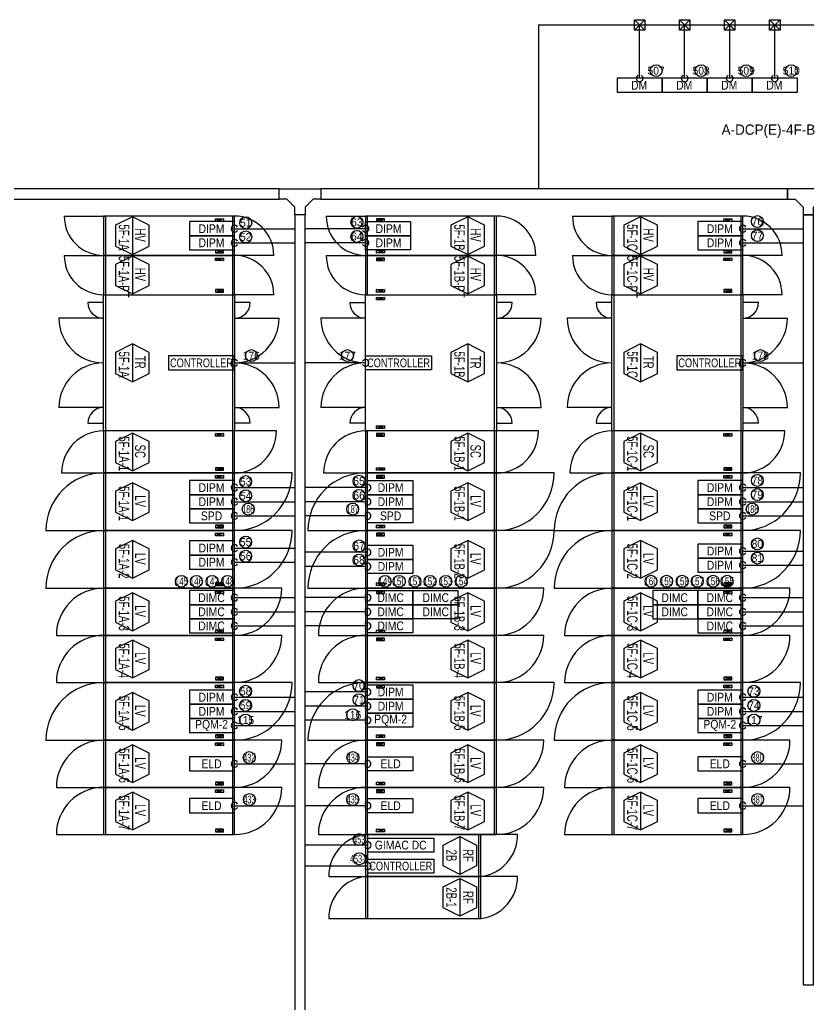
# Model space of a CAD drawing. Header units: millimetres. Extents: x 89450 to 753248, y -530175 to 1209785.
# Drawn here: x 309450 to 324500, y 401511 to 420298 of the extents above; entities that cross this region are included whole.
import ezdxf
from ezdxf.enums import TextEntityAlignment as Align

# ---------------------------------------------------------------- set-up
doc = ezdxf.new("R2010")
doc.units = ezdxf.units.MM
doc.header["$LTSCALE"] = 150
for name, color, linetype in [('------00 Switch Gear', 3, 'Continuous'), ('------00 Switch Gear_Number', 1, 'Continuous'), ('-----29 Indicator', 1, 'Continuous'), ('-----99 EPMS CABLE DUCT', 4, 'Continuous'), ('-----99 EPMS CONDUIT', 4, 'Continuous'), ('-----99 EPMS DEVICE', 3, 'Continuous'), ('-----99 EPMS PNL', 6, 'Continuous')]:
    doc.layers.add(name, color=color, linetype=linetype)
doc.styles.add('ELEC', font='')
doc.styles.get('ELEC').set_extended_font_data('Dotum')

# ---------------------------------------------------------------- blocks, each defined once
blk = doc.blocks.new('zw$32E')
for p, q in [((100, 0), (0, 0)), ((0, 0), (0, -400)), ((100, -75), (100, 0)), ((175, -150), (100, -75)), ((250, -150), (175, -150)), ((250, -250), (250, -150)), ((100, -325), (175, -250)), ((175, -250), (250, -250)), ((100, -400), (100, -325)), ((0, -400), (100, -400))]:
    blk.add_line(p, q)
blk = doc.blocks.new('750X2500')
at = {"layer": '------00 Switch Gear', "color": 161}
for p, q in [((-3250, 750), (-2458, 750)), ((-2460, 750), (-2460, 0)), ((-210, 700), (-360, 650)), ((-360, 700), (-210, 650)), ((-40, 750), (-40, 0)), ((-210, 50), (-360, 100)), ((-360, 50), (-210, 100)), ((750, 0), (-42, 0))]:
    blk.add_line(p, q, dxfattribs=at)
for points in [[(-2500, 750), (-2500, 0), (0, 0), (0, 750)], [(-360, 700), (-210, 700), (-210, 650), (-360, 650)], [(-360, 50), (-210, 50), (-210, 100), (-360, 100)]]:
    blk.add_lwpolyline(points, close=True, dxfattribs=at)
for centre, start, end in [((-2500, 750), 180, 270), ((0, 0), 0, 90)]:
    blk.add_arc(centre, 750, start, end, dxfattribs=at)
blk = doc.blocks.new('800X2500')
at = {"layer": '------00 Switch Gear', "color": 161}
for p, q in [((-2460, 800), (-2460, 0)), ((800, 800), (-42, 800)), ((-40, 800), (-40, 0)), ((-210, 750), (-360, 700)), ((-360, 750), (-210, 700)), ((-3300, 0), (-2458, 0)), ((-210, 50), (-360, 100)), ((-360, 50), (-210, 100))]:
    blk.add_line(p, q, dxfattribs=at)
for points in [[(-2500, 800), (-2500, 0), (0, 0), (0, 800)], [(-360, 750), (-210, 750), (-210, 700), (-360, 700)], [(-360, 50), (-210, 50), (-210, 100), (-360, 100)]]:
    blk.add_lwpolyline(points, close=True, dxfattribs=at)
for centre, start, end in [((-2500, 0), 90, 180), ((0, 800), 270, 0)]:
    blk.add_arc(centre, 800, start, end, dxfattribs=at)
blk = doc.blocks.new('1100X2500')
at = {"layer": '------00 Switch Gear', "color": 161}
for p, q in [((-2460, 1100), (-2460, 0)), ((-210, 1050), (-360, 1000)), ((-360, 1050), (-210, 1000)), ((1100, 1100), (-42, 1100)), ((-40, 1100), (-40, 0)), ((-3600, 0), (-2458, 0)), ((-210, 50), (-360, 100)), ((-360, 50), (-210, 100))]:
    blk.add_line(p, q, dxfattribs=at)
at = {"layer": '------00 Switch Gear', "color": 161, "elevation": 0}
for points in [[(-2500, 1100), (-2500, 0), (0, 0), (0, 1100)], [(-360, 1050), (-210, 1050), (-210, 1000), (-360, 1000)], [(-360, 50), (-210, 50), (-210, 100), (-360, 100)]]:
    blk.add_lwpolyline(points, close=True, dxfattribs=at)
at = {"layer": '------00 Switch Gear', "color": 161}
for centre, start, end in [((-2500, 0), 90, 180), ((0, 1100), 270, 0)]:
    blk.add_arc(centre, 1100, start, end, dxfattribs=at)
blk = doc.blocks.new('900X2500')
at = {"layer": '------00 Switch Gear', "color": 161}
for p, q in [((-2460, 900), (-2460, 0)), ((-210, 850), (-360, 800)), ((-360, 850), (-210, 800)), ((900, 900), (-42, 900)), ((-40, 900), (-40, 0)), ((-3400, 0), (-2458, 0)), ((-210, 50), (-360, 100)), ((-360, 50), (-210, 100))]:
    blk.add_line(p, q, dxfattribs=at)
at = {"layer": '------00 Switch Gear', "color": 161, "elevation": 0}
for points in [[(-2500, 900), (-2500, 0), (0, 0), (0, 900)], [(-360, 850), (-210, 850), (-210, 800), (-360, 800)], [(-360, 50), (-210, 50), (-210, 100), (-360, 100)]]:
    blk.add_lwpolyline(points, close=True, dxfattribs=at)
at = {"layer": '------00 Switch Gear', "color": 161}
for centre, start, end in [((-2500, 0), 90, 180), ((0, 900), 270, 0)]:
    blk.add_arc(centre, 900, start, end, dxfattribs=at)

msp = doc.modelspace()

# ---------------------------------------------------------------- linework, layer by layer
at = {"layer": '------00 Switch Gear', "color": 161}
for p, q in [((311090, 415050), (311090, 412450)), ((313510, 415050), (313510, 412450)), ((318510, 412450), (318510, 415050)), ((320790, 415050), (320790, 412450)), ((323210, 415050), (323210, 412450)), ((311050, 414900), (310750, 414900)), ((313850, 414900), (313550, 414900)), ((315750, 414900), (316050, 414900)), ((316410, 414950), (316260, 415000)), ((316410, 415000), (316260, 414950)), ((318850, 414900), (318550, 414900)), ((320750, 414900), (320450, 414900)), ((323550, 414900), (323250, 414900)), ((311050, 414600), (310200, 414600)), ((313550, 414600), (314400, 414600)), ((316050, 414600), (315200, 414600)), ((318550, 414600), (319400, 414600)), ((320750, 414600), (319900, 414600)), ((323250, 414600), (324100, 414600)), ((311050, 412900), (310200, 412900)), ((313550, 412900), (314400, 412900)), ((316050, 412900), (315200, 412900)), ((318550, 412900), (319400, 412900)), ((320750, 412900), (319900, 412900)), ((323250, 412900), (324100, 412900)), ((310750, 412600), (311050, 412600)), ((313850, 412600), (313550, 412600)), ((316050, 412600), (315750, 412600)), ((318550, 412600), (318850, 412600)), ((320450, 412600), (320750, 412600)), ((323550, 412600), (323250, 412600)), ((316410, 412500), (316260, 412550)), ((316410, 412550), (316260, 412500)), ((316092, 403950), (316092, 404750)), ((318210, 403950), (318210, 404750)), ((316090, 403950), (316090, 403150)), ((318208, 403950), (318208, 403150))]:
    msp.add_line(p, q, dxfattribs=at)
at = {"layer": '------00 Switch Gear', "color": 161, "elevation": 0}
for points in [[(313550, 415050), (313550, 412450), (311050, 412450), (311050, 415050)], [(316050, 412450), (316050, 415050), (318550, 415050), (318550, 412450)], [(323250, 415050), (323250, 412450), (320750, 412450), (320750, 415050)], [(316260, 414950), (316260, 415000), (316410, 415000), (316410, 414950)], [(316260, 412500), (316260, 412550), (316410, 412550), (316410, 412500)], [(318250, 403950), (318250, 404750), (316050, 404750), (316050, 403950)], [(316050, 403950), (316050, 403150), (318250, 403150), (318250, 403950)]]:
    msp.add_lwpolyline(points, close=True, dxfattribs=at)
for points in [[(316050, 404750, 0.385743), (315350, 403950), (316050, 403950)], [(318250, 403950, 0.385743), (318950, 404750), (318250, 404750)], [(316050, 403950, 0.385743), (315350, 403150), (316050, 403150)], [(318250, 403150, 0.385743), (318950, 403950), (318250, 403950)]]:
    msp.add_lwpolyline(points, format="xyb", dxfattribs=at)
at = {"layer": '------00 Switch Gear', "color": 161}
for centre, radius, start, end in [((311050, 414900), 300, 180, 270), ((313550, 414900), 300, 270, 0), ((316050, 414900), 300, 180, 270), ((318550, 414900), 300, 270, 0), ((320750, 414900), 300, 180, 270), ((323250, 414900), 300, 270, 0), ((311050, 414600), 850, 180, 270), ((313550, 414600), 850, 270, 0), ((316050, 414600), 850, 180, 270), ((318550, 414600), 850, 270, 0), ((320750, 414600), 850, 180, 270), ((323250, 414600), 850, 270, 0), ((311050, 412900), 850, 90, 180), ((313550, 412900), 850, 0, 90), ((316050, 412900), 850, 90, 180), ((318550, 412900), 850, 0, 90), ((320750, 412900), 850, 90, 180), ((323250, 412900), 850, 0, 90), ((311050, 412600), 300, 90, 180), ((313550, 412600), 300, 0, 90), ((316050, 412600), 300, 90, 180), ((318550, 412600), 300, 0, 90), ((320750, 412600), 300, 90, 180), ((323250, 412600), 300, 0, 90)]:
    msp.add_arc(centre, radius, start, end, dxfattribs=at)
at = {"layer": '------00 Switch Gear_Number', "color": 1, "elevation": 0}
for points in [[(311600, 416535), (311600, 415815), (311920, 415975), (311920, 416375), (311600, 416535), (311280, 416375), (311280, 415975), (311600, 415815)], [(318000, 416535), (318000, 415815), (318320, 415975), (318320, 416375), (318000, 416535), (317680, 416375), (317680, 415975), (318000, 415815)], [(321300, 416535), (321300, 415815), (321620, 415975), (321620, 416375), (321300, 416535), (320980, 416375), (320980, 415975), (321300, 415815)], [(311600, 415785), (311600, 415065), (311920, 415225), (311920, 415625), (311600, 415785), (311280, 415625), (311280, 415225), (311600, 415065)], [(318000, 415785), (318000, 415065), (318320, 415225), (318320, 415625), (318000, 415785), (317680, 415625), (317680, 415225), (318000, 415065)], [(321300, 415785), (321300, 415065), (321620, 415225), (321620, 415625), (321300, 415785), (320980, 415625), (320980, 415225), (321300, 415065)], [(311600, 414110), (311600, 413390), (311920, 413550), (311920, 413950), (311600, 414110), (311280, 413950), (311280, 413550), (311600, 413390)], [(318000, 414110), (318000, 413390), (318320, 413550), (318320, 413950), (318000, 414110), (317680, 413950), (317680, 413550), (318000, 413390)], [(321300, 414110), (321300, 413390), (321620, 413550), (321620, 413950), (321300, 414110), (320980, 413950), (320980, 413550), (321300, 413390)], [(311600, 412410), (311600, 411690), (311920, 411850), (311920, 412250), (311600, 412410), (311280, 412250), (311280, 411850), (311600, 411690)], [(318000, 412410), (318000, 411690), (318320, 411850), (318320, 412250), (318000, 412410), (317680, 412250), (317680, 411850), (318000, 411690)], [(321300, 412410), (321300, 411690), (321620, 411850), (321620, 412250), (321300, 412410), (320980, 412250), (320980, 411850), (321300, 411690)], [(311600, 411460), (311600, 410740), (311920, 410900), (311920, 411300), (311600, 411460), (311280, 411300), (311280, 410900), (311600, 410740)], [(318000, 411460), (318000, 410740), (318320, 410900), (318320, 411300), (318000, 411460), (317680, 411300), (317680, 410900), (318000, 410740)], [(321300, 411460), (321300, 410740), (321620, 410900), (321620, 411300), (321300, 411460), (320980, 411300), (320980, 410900), (321300, 410740)], [(311600, 410360), (311600, 409640), (311920, 409800), (311920, 410200), (311600, 410360), (311280, 410200), (311280, 409800), (311600, 409640)], [(318000, 410360), (318000, 409640), (318320, 409800), (318320, 410200), (318000, 410360), (317680, 410200), (317680, 409800), (318000, 409640)], [(321300, 410360), (321300, 409640), (321620, 409800), (321620, 410200), (321300, 410360), (320980, 410200), (320980, 409800), (321300, 409640)], [(311600, 409360), (311600, 408640), (311920, 408800), (311920, 409200), (311600, 409360), (311280, 409200), (311280, 408800), (311600, 408640)], [(318000, 409360), (318000, 408640), (318320, 408800), (318320, 409200), (318000, 409360), (317680, 409200), (317680, 408800), (318000, 408640)], [(321300, 409360), (321300, 408640), (321620, 408800), (321620, 409200), (321300, 409360), (320980, 409200), (320980, 408800), (321300, 408640)], [(311600, 408460), (311600, 407740), (311920, 407900), (311920, 408300), (311600, 408460), (311280, 408300), (311280, 407900), (311600, 407740)], [(318000, 408460), (318000, 407740), (318320, 407900), (318320, 408300), (318000, 408460), (317680, 408300), (317680, 407900), (318000, 407740)], [(321300, 408460), (321300, 407740), (321620, 407900), (321620, 408300), (321300, 408460), (320980, 408300), (320980, 407900), (321300, 407740)], [(311600, 407460), (311600, 406740), (311920, 406900), (311920, 407300), (311600, 407460), (311280, 407300), (311280, 406900), (311600, 406740)], [(318000, 407460), (318000, 406740), (318320, 406900), (318320, 407300), (318000, 407460), (317680, 407300), (317680, 406900), (318000, 406740)], [(321300, 407460), (321300, 406740), (321620, 406900), (321620, 407300), (321300, 407460), (320980, 407300), (320980, 406900), (321300, 406740)], [(311600, 406460), (311600, 405740), (311920, 405900), (311920, 406300), (311600, 406460), (311280, 406300), (311280, 405900), (311600, 405740)], [(318000, 406460), (318000, 405740), (318320, 405900), (318320, 406300), (318000, 406460), (317680, 406300), (317680, 405900), (318000, 405740)], [(321300, 406460), (321300, 405740), (321620, 405900), (321620, 406300), (321300, 406460), (320980, 406300), (320980, 405900), (321300, 405740)], [(311600, 405560), (311600, 404840), (311920, 405000), (311920, 405400), (311600, 405560), (311280, 405400), (311280, 405000), (311600, 404840)], [(318000, 405560), (318000, 404840), (318320, 405000), (318320, 405400), (318000, 405560), (317680, 405400), (317680, 405000), (318000, 404840)], [(321300, 405560), (321300, 404840), (321620, 405000), (321620, 405400), (321300, 405560), (320980, 405400), (320980, 405000), (321300, 404840)], [(317850, 404710), (317850, 403990), (317530, 404150), (317530, 404550), (317850, 404710), (318170, 404550), (318170, 404150), (317850, 403990)], [(317850, 403910), (317850, 403190), (317530, 403350), (317530, 403750), (317850, 403910), (318170, 403750), (318170, 403350), (317850, 403190)]]:
    msp.add_lwpolyline(points, dxfattribs=at)
at = {"layer": '-----29 Indicator'}
for centre in [(321595, 419325), (322455, 419325), (323315, 419325), (324175, 419325), (313764, 416424, 0), (315885, 416432, 0), (323528, 416446, 0), (313764, 416154, 0), (315885, 416163, 0), (323528, 416177, 0), (313871, 413888, 0), (315704, 413888, 0), (323585, 413889, 0), (313763, 411484, 0), (315926, 411492, 0), (323527, 411506, 0), (313763, 411214, 0), (315926, 411222, 0), (323527, 411236, 0), (313811, 410959, 0), (315805, 410959, 0), (323430, 410961, 0), (313763, 410331, 0), (315926, 410257, 0), (323527, 410295, 0), (313763, 410061, 0), (323527, 410025, 0), (315926, 409988, 0), (312536, 409581, 0), (312822, 409581, 0), (313121, 409581, 0), (313418, 409581, 0), (316423, 409581, 0), (316692, 409581, 0), (316994, 409581, 0), (317281, 409581, 0), (317580, 409581, 0), (317876, 409581, 0), (321498, 409582, 0), (321794, 409582, 0), (322093, 409582, 0), (322380, 409582, 0), (322682, 409582, 0), (322951, 409582, 0), (315925, 407592, 0), (313762, 407484, 0), (323462, 407484, 0), (313762, 407214, 0), (315925, 407322, 0), (323462, 407214, 0), (315806, 407035, 0), (313762, 406935, 0), (323462, 406935, 0), (313832, 406218, 0), (315808, 406218, 0), (323532, 406218, 0), (313834, 405418, 0), (315806, 405418, 0), (323534, 405418, 0), (315930, 404655, 0), (315930, 404287, 0)]:
    msp.add_circle(centre, 114, dxfattribs=at)
at = {"layer": '-----99 EPMS CABLE DUCT'}
for q in [(344045, 420198), (319349, 417072)]:
    msp.add_line((319349, 420198), q, dxfattribs=at)
at = {"layer": '-----99 EPMS CABLE DUCT', "elevation": 0}
for points in [[(314400, 417072), (304500, 417072), (304500, 416872), (314400, 416872)], [(324100, 417072), (315200, 417072), (315200, 416872), (324100, 416872)], [(314900, 416572), (314700, 416572), (314700, 400152), (314900, 400152)], [(324600, 416572), (324400, 416572), (324400, 401882), (324600, 401882)]]:
    msp.add_lwpolyline(points, close=True, dxfattribs=at)
at = {"layer": '-----99 EPMS CONDUIT'}
for p, q in [((321380, 420298), (321180, 420098)), ((321180, 420298), (321380, 420098)), ((322240, 420298), (322040, 420098)), ((322040, 420298), (322240, 420098)), ((323100, 420298), (322900, 420098)), ((322900, 420298), (323100, 420098)), ((323961, 420298), (323761, 420098)), ((323761, 420298), (323961, 420098)), ((321280, 419181), (321280, 420198)), ((322140, 419181), (322140, 420198)), ((323000, 419181), (323000, 420198)), ((323861, 419181), (323861, 420198)), ((313550, 416310), (314700, 416310)), ((316050, 416310), (314900, 416310)), ((323250, 416310), (324400, 416310)), ((313550, 416040), (314700, 416040)), ((316050, 416040), (314900, 416040)), ((323250, 416040), (324400, 416040)), ((313550, 413750), (314700, 413750, 0)), ((316050, 413750), (314900, 413750, 0)), ((323250, 413750), (324400, 413750, 0)), ((313550, 411370), (314700, 411370)), ((316090, 411370), (314900, 411370)), ((323250, 411370), (324399, 411370)), ((313550, 411100), (314700, 411100)), ((316090, 411100), (314900, 411100)), ((323250, 411100), (324399, 411100)), ((313550, 410830), (314700, 410830)), ((316090, 410830), (314900, 410830)), ((323250, 410830), (324399, 410830)), ((313550, 410217), (314700, 410217)), ((316090, 410135), (314900, 410135)), ((323250, 410158), (324399, 410158)), ((313550, 409947), (314700, 409947)), ((316090, 409865), (314900, 409865)), ((323250, 409889), (324399, 409889)), ((313550, 409270), (314700, 409270)), ((316090, 409270), (314900, 409270)), ((323250, 409270), (324399, 409270)), ((313550, 409000), (314700, 409000)), ((316090, 409000), (314900, 409000)), ((323250, 409000), (324399, 409000)), ((313550, 408730), (314700, 408730)), ((316090, 408730), (314900, 408730)), ((323250, 408730), (324399, 408730)), ((313550, 407370), (314700, 407370)), ((316090, 407470), (314900, 407470)), ((323250, 407370), (324400, 407370)), ((316090, 407200), (314900, 407200)), ((313550, 407100), (314700, 407100)), ((316090, 406930), (314900, 406930)), ((323250, 407100), (324400, 407100)), ((313550, 406830), (314700, 406830)), ((323250, 406830), (324400, 406830)), ((313550, 406100), (314700, 406100)), ((316090, 406100), (314901, 406100)), ((323250, 406100), (324400, 406100)), ((313550, 405300), (314700, 405300)), ((316090, 405300), (314901, 405300)), ((323250, 405300), (324400, 405300)), ((316092, 404548), (314900, 404548, 0)), ((316092, 404149), (314900, 404149, 0))]:
    msp.add_line(p, q, dxfattribs=at)
at = {"layer": '-----99 EPMS CONDUIT', "elevation": 0}
for points in [[(321180, 420298), (321380, 420298), (321380, 420098), (321180, 420098)], [(322040, 420298), (322240, 420298), (322240, 420098), (322040, 420098)], [(322900, 420298), (323100, 420298), (323100, 420098), (322900, 420098)], [(323761, 420298), (323961, 420298), (323961, 420098), (323761, 420098)]]:
    msp.add_lwpolyline(points, close=True, dxfattribs=at)
at = {"layer": '-----99 EPMS CONDUIT'}
for centre, start, end in [((321280, 419181), 120, 60), ((322140, 419181), 120, 60), ((323000, 419181), 120, 60), ((323861, 419181), 120, 60), ((313550, 416310), 30, 330), ((316050, 416310), 210, 150), ((323250, 416310), 30, 330), ((313550, 416040), 30, 330), ((316050, 416040), 210, 150), ((323250, 416040), 30, 330), ((313550, 413750), 30, 330), ((316050, 413750), 210, 150), ((323250, 413750), 30, 330), ((313550, 411370), 30, 330), ((316090, 411370), 210, 150), ((323250, 411370), 30, 330), ((313550, 411100), 30, 330), ((316090, 411100), 210, 150), ((323250, 411100), 30, 330), ((313550, 410830), 30, 330), ((316090, 410830), 210, 150), ((323250, 410830), 30, 330), ((313550, 410217), 30, 330), ((316090, 410135), 210, 150), ((323250, 410158), 30, 330), ((313550, 409947), 30, 330), ((323250, 409889), 30, 330), ((316090, 409865), 210, 150), ((313550, 409270), 30, 330), ((316090, 409270), 210, 150), ((323250, 409270), 30, 330), ((313550, 409000), 30, 330), ((316090, 409000), 210, 150), ((323250, 409000), 30, 330), ((313550, 408730), 30, 330), ((316090, 408730), 210, 150), ((323250, 408730), 30, 330), ((316090, 407470), 210, 150), ((313550, 407370), 30, 330), ((323250, 407370), 30, 330), ((313550, 407100), 30, 330), ((316090, 407200), 210, 150), ((323250, 407100), 30, 330), ((316090, 406930), 210, 150), ((313550, 406830), 30, 330), ((323250, 406830), 30, 330), ((313550, 406100), 30, 330), ((316090, 406100), 210, 150), ((323250, 406100), 30, 330), ((313550, 405300), 30, 330), ((316090, 405300), 210, 150), ((323250, 405300), 30, 330), ((316092, 404548), 210, 150), ((316092, 404149), 210, 150)]:
    msp.add_arc(centre, 63.8, start, end, dxfattribs=at)
at = {"layer": '-----99 EPMS DEVICE', "color": 2, "elevation": 0}
for points in [[(321710, 419181), (320850, 419181), (320850, 418912), (321710, 418912)], [(322570, 419181), (321710, 419181), (321710, 418912), (322570, 418912)], [(323430, 419181), (322570, 419181), (322570, 418912), (323430, 418912)], [(324291, 419181), (323430, 419181), (323430, 418912), (324291, 418912)], [(313550, 406235), (312690, 406235), (312690, 405965), (313550, 405965)], [(316090, 406235), (316950, 406235), (316950, 405965), (316090, 405965)], [(323250, 406235), (322390, 406235), (322390, 405965), (323250, 405965)], [(313550, 405435), (312690, 405435), (312690, 405165), (313550, 405165)], [(316090, 405435), (316950, 405435), (316950, 405165), (316090, 405165)], [(323250, 405435), (322390, 405435), (322390, 405165), (323250, 405165)], [(316092, 404683), (317352, 404683), (317352, 404414), (316092, 404414)]]:
    msp.add_lwpolyline(points, close=True, dxfattribs=at)
at = {"layer": '-----99 EPMS DEVICE', "elevation": 0}
for points in [[(313550, 416445), (312690, 416445), (312690, 416175), (313550, 416175)], [(316050, 416445), (316910, 416445), (316910, 416175), (316050, 416175)], [(323250, 416445), (322390, 416445), (322390, 416175), (323250, 416175)], [(313550, 416175), (312690, 416175), (312690, 415905), (313550, 415905)], [(316050, 416175), (316910, 416175), (316910, 415905), (316050, 415905)], [(323250, 416175), (322390, 416175), (322390, 415905), (323250, 415905)], [(313550, 413885), (312290, 413885), (312290, 413615), (313550, 413615)], [(316050, 413885), (317310, 413885), (317310, 413615), (316050, 413615)], [(323250, 413885), (321990, 413885), (321990, 413615), (323250, 413615)], [(313550, 411504), (312690, 411504), (312690, 411235), (313550, 411235)], [(323250, 411504), (322390, 411504), (322390, 411235), (323250, 411235)], [(313550, 411235), (312690, 411235), (312690, 410965), (313550, 410965)], [(323250, 411235), (322390, 411235), (322390, 410965), (323250, 410965)], [(313550, 410965), (312690, 410965), (312690, 410696), (313550, 410696)], [(323250, 410965), (322390, 410965), (322390, 410696), (323250, 410696)], [(313550, 410352), (312690, 410352), (312690, 410082), (313550, 410082)], [(323250, 410293), (322390, 410293), (322390, 410023), (323250, 410023)], [(313550, 410082), (312690, 410082), (312690, 409812), (313550, 409812)], [(323250, 410023), (322390, 410023), (322390, 409754), (323250, 409754)], [(313550, 409404), (312690, 409404), (312690, 409135), (313550, 409135)], [(316090, 409404), (316950, 409404), (316950, 409135), (316090, 409135)], [(316950, 409404), (317810, 409404), (317810, 409135), (316950, 409135)], [(322390, 409404), (321530, 409404), (321530, 409135), (322390, 409135)], [(323250, 409404), (322390, 409404), (322390, 409135), (323250, 409135)], [(313550, 409135), (312690, 409135), (312690, 408865), (313550, 408865)], [(316090, 409135), (316950, 409135), (316950, 408865), (316090, 408865)], [(316950, 409135), (317810, 409135), (317810, 408865), (316950, 408865)], [(322390, 409135), (321530, 409135), (321530, 408865), (322390, 408865)], [(323250, 409135), (322390, 409135), (322390, 408865), (323250, 408865)], [(313550, 408865), (312690, 408865), (312690, 408596), (313550, 408596)], [(316090, 408865), (316950, 408865), (316950, 408596), (316090, 408596)], [(323250, 408865), (322390, 408865), (322390, 408596), (323250, 408596)], [(313550, 407504), (312690, 407504), (312690, 407235), (313550, 407235)], [(316090, 407604), (316950, 407604), (316950, 407335), (316090, 407335)], [(323250, 407504), (322390, 407504), (322390, 407235), (323250, 407235)], [(316090, 407335), (316950, 407335), (316950, 407065), (316090, 407065)], [(313550, 407235), (312690, 407235), (312690, 406965), (313550, 406965)], [(323250, 407235), (322390, 407235), (322390, 406965), (323250, 406965)], [(313550, 406965), (312690, 406965), (312690, 406696), (313550, 406696)], [(316090, 407065), (316950, 407065), (316950, 406796), (316090, 406796)], [(323250, 406965), (322390, 406965), (322390, 406696), (323250, 406696)], [(316092, 404283), (317352, 404283), (317352, 404014), (316092, 404014)]]:
    msp.add_lwpolyline(points, close=True, dxfattribs=at)
at = {"layer": '-----99 EPMS DEVICE'}
for points in [[(316090, 411504), (316950, 411504), (316950, 411235), (316090, 411235)], [(316090, 411235), (316950, 411235), (316950, 410965), (316090, 410965)], [(316090, 410965), (316950, 410965), (316950, 410696), (316090, 410696)], [(316090, 410270), (316950, 410270), (316950, 410000), (316090, 410000)], [(316090, 410000), (316950, 410000), (316950, 409730), (316090, 409730)]]:
    msp.add_lwpolyline(points, close=True, dxfattribs=at)
at = {"layer": '-----99 EPMS PNL', "const_width": 1, "elevation": 0}
msp.add_lwpolyline([(322653, 418019), (322653, 418380), (324824, 418380), (324824, 418019)], close=True, dxfattribs=at)

# ---------------------------------------------------------------- block references
at = {"layer": '------00 Switch Gear'}
for name, p in [('750X2500', (313550, 415800)), ('750X2500', (323250, 415800)), ('750X2500', (313550, 415050)), ('750X2500', (323250, 415050)), ('800X2500', (313550, 411650)), ('800X2500', (323250, 411650)), ('1100X2500', (313550, 410550)), ('1100X2500', (323250, 410550)), ('1100X2500', (313550, 409450)), ('1100X2500', (323250, 409450)), ('900X2500', (313550, 408550)), ('900X2500', (323250, 408550)), ('900X2500', (313550, 407650)), ('900X2500', (323250, 407650)), ('1100X2500', (313550, 406550)), ('1100X2500', (323250, 406550)), ('900X2500', (313550, 405650)), ('900X2500', (323250, 405650)), ('900X2500', (313550, 404750)), ('900X2500', (323250, 404750))]:
    msp.add_blockref(name, p, dxfattribs=at)
at = {"layer": '------00 Switch Gear', "rotation": 180}
for name, p in [('750X2500', (316050, 416550)), ('750X2500', (316050, 415800)), ('800X2500', (316050, 412450)), ('1100X2500', (316050, 411650)), ('1100X2500', (316050, 410550)), ('900X2500', (316050, 409450)), ('900X2500', (316050, 408550)), ('1100X2500', (316050, 407650)), ('900X2500', (316050, 406550)), ('900X2500', (316050, 405650))]:
    msp.add_blockref(name, p, dxfattribs=at)
at = {"layer": '-----99 EPMS CABLE DUCT', "yscale": 2, "zscale": 2}
for p, xscale, rotation in [((314400, 417072), -2, 89.99999999999977), ((324900, 417072), 2, 269.9999999999999)]:
    msp.add_blockref('zw$32E', p, dxfattribs=dict(at, xscale=xscale, rotation=rotation))

# ---------------------------------------------------------------- texts
at = {"layer": '------00 Switch Gear_Number', "color": 0, "style": 'ELEC', "width": 0.7}
for s, p in [('5F-1A', (311442, 416142)), ('5F-1B', (317842, 416142)), ('5F-1C', (321142, 416142)), ('HV', (311751, 416187)), ('HV', (318151, 416187)), ('HV', (321451, 416187)), ('5F-1A-PT', (311442, 415392)), ('5F-1B-PT', (317842, 415392)), ('5F-1C-PT', (321142, 415392)), ('HV', (311751, 415437)), ('HV', (318151, 415437)), ('HV', (321451, 415437)), ('5F-1A', (311442, 413717)), ('TR', (311751, 413762)), ('5F-1B', (317842, 413717)), ('TR', (318151, 413762)), ('5F-1C', (321142, 413717)), ('TR', (321451, 413762)), ('5F-1A-1', (311442, 412017)), ('5F-1B-1', (317842, 412017)), ('5F-1C-1', (321142, 412017)), ('SC', (311751, 412062)), ('SC', (318151, 412062)), ('SC', (321451, 412062)), ('5F-1A-1', (311442, 411067)), ('5F-1B-1', (317842, 411067)), ('5F-1C-1', (321142, 411067)), ('LV', (311751, 411112)), ('LV', (318151, 411112)), ('LV', (321451, 411112)), ('5F-1A-2', (311442, 409967)), ('5F-1B-2', (317842, 409967)), ('5F-1C-2', (321142, 409967)), ('LV', (311751, 410012)), ('LV', (318151, 410012)), ('LV', (321451, 410012)), ('5F-1A-3', (311442, 408967)), ('5F-1B-3', (317842, 408967)), ('5F-1C-3', (321142, 408967)), ('LV', (311751, 409012)), ('LV', (318151, 409012)), ('LV', (321451, 409012)), ('5F-1A-4', (311442, 408067)), ('5F-1B-4', (317842, 408067)), ('5F-1C-4', (321142, 408067)), ('LV', (311751, 408112)), ('LV', (318151, 408112)), ('LV', (321451, 408112)), ('5F-1A-5', (311442, 407067)), ('5F-1B-5', (317842, 407067)), ('5F-1C-5', (321142, 407067)), ('LV', (311751, 407112)), ('LV', (318151, 407112)), ('LV', (321451, 407112)), ('5F-1A-6', (311442, 406067)), ('5F-1B-6', (317842, 406067)), ('5F-1C-6', (321142, 406067)), ('LV', (311751, 406112)), ('LV', (318151, 406112)), ('LV', (321451, 406112)), ('5F-1A-7', (311442, 405167)), ('5F-1B-7', (317842, 405167)), ('5F-1C-7', (321142, 405167)), ('LV', (311751, 405212)), ('LV', (318151, 405212)), ('LV', (321451, 405212))]:
    msp.add_text(s, height=200, rotation=270, dxfattribs=at).set_placement(p, align=Align.MIDDLE_CENTER)
at = {"layer": '------00 Switch Gear_Number', "color": 7, "style": 'ELEC', "width": 0.7}
for s, p in [('2B', (317690, 404350)), ('RF', (318010, 404350)), ('2B-1', (317690, 403550)), ('RF', (318010, 403550))]:
    msp.add_text(s, height=200, rotation=270, dxfattribs=at).set_placement(p, align=Align.MIDDLE_CENTER)
at = {"layer": '-----29 Indicator', "style": 'ELEC'}
for s, p in [('507', (321595, 419325)), ('508', (322455, 419325)), ('509', (323315, 419325)), ('510', (324175, 419325)), ('76', (323528, 416446, 0)), ('77', (323528, 416177, 0)), ('178', (323585, 413889, 0)), ('78', (323527, 411506, 0)), ('79', (323527, 411236, 0)), ('80', (323527, 410295, 0)), ('81', (323527, 410025, 0))]:
    msp.add_text(s, height=150, rotation=360, dxfattribs=at).set_placement(p, align=Align.MIDDLE_CENTER)
for s, p in [('63', (315885, 416432, 0)), ('51', (313764, 416424, 0)), ('52', (313764, 416154, 0)), ('64', (315885, 416163, 0)), ('176', (313871, 413888, 0)), ('177', (315704, 413888, 0)), ('53', (313763, 411484, 0)), ('65', (315926, 411492, 0)), ('54', (313763, 411214, 0)), ('66', (315926, 411222, 0)), ('55', (313763, 410331, 0)), ('67', (315926, 410257, 0)), ('56', (313763, 410061, 0)), ('68', (315926, 409988, 0)), ('58', (313762, 407484, 0)), ('70', (315925, 407592, 0)), ('73', (323462, 407484, 0)), ('71', (315925, 407322, 0)), ('59', (313762, 407214, 0)), ('74', (323462, 407214, 0)), ('115', (313762, 406935, 0)), ('116', (315806, 407035, 0)), ('117', (323462, 406935, 0))]:
    msp.add_text(s, height=150, dxfattribs=at).set_placement(p, align=Align.MIDDLE_CENTER)
for s, width, p in [('186', 0.6, (313811, 410959, 0)), ('187', 0.6, (315805, 410959, 0)), ('145', 0.8, (312536, 409581, 0)), ('146', 0.8, (312822, 409581, 0)), ('147', 0.8, (313121, 409581, 0)), ('148', 0.8, (313418, 409581, 0)), ('149', 0.8, (316423, 409581, 0)), ('150', 0.8, (316692, 409581, 0)), ('151', 0.8, (316994, 409581, 0)), ('152', 0.8, (317281, 409581, 0)), ('153', 0.8, (317580, 409581, 0)), ('154', 0.8, (317876, 409581, 0)), ('432', 0.6, (313832, 406218, 0)), ('434', 0.6, (315808, 406218, 0)), ('380', 0.6, (323532, 406218, 0)), ('433', 0.6, (313834, 405418, 0)), ('435', 0.6, (315806, 405418, 0)), ('381', 0.6, (323534, 405418, 0)), ('453', 0.6, (315930, 404655, 0)), ('453-1', 0.6, (315930, 404287, 0))]:
    msp.add_text(s, height=150, dxfattribs=dict(at, width=width)).set_placement(p, align=Align.MIDDLE_CENTER)
for s, width, p in [('188', 0.6, (323430, 410961, 0)), ('160', 0.8, (321498, 409582, 0)), ('159', 0.8, (321794, 409582, 0)), ('158', 0.8, (322093, 409582, 0)), ('157', 0.8, (322380, 409582, 0)), ('156', 0.8, (322682, 409582, 0)), ('155', 0.8, (322951, 409582, 0))]:
    msp.add_text(s, height=150, rotation=360, dxfattribs=dict(at, width=width)).set_placement(p, align=Align.MIDDLE_CENTER)
at = {"layer": '-----99 EPMS DEVICE', "color": 2, "style": 'ELEC', "width": 0.9}
for s, p in [('DM', (321271, 419047)), ('DM', (322131, 419047)), ('DM', (322991, 419047)), ('DM', (323851, 419047)), ('ELD', (313111, 406100)), ('ELD', (316529, 406100)), ('ELD', (322811, 406100)), ('ELD', (313111, 405300)), ('ELD', (316529, 405300)), ('ELD', (322811, 405300))]:
    msp.add_text(s, height=168, dxfattribs=at).set_placement(p, align=Align.MIDDLE)
at = {"layer": '-----99 EPMS DEVICE', "style": 'ELEC', "width": 0.9}
for s, p in [('DIPM', (313111, 416310)), ('DIPM', (316489, 416310)), ('DIPM', (313111, 416041)), ('DIPM', (316489, 416041)), ('DIPM', (313111, 411370)), ('DIPM', (316529, 411370)), ('DIPM', (313111, 411100)), ('DIPM', (316529, 411100)), ('SPD', (313111, 410831)), ('SPD', (316529, 410831)), ('DIPM', (313111, 410217)), ('DIPM', (316529, 410135)), ('DIPM', (313111, 409947)), ('DIPM', (316529, 409866)), ('DIMC', (313111, 409270)), ('DIMC', (316529, 409270)), ('DIMC', (317390, 409270)), ('DIMC', (313111, 409000)), ('DIMC', (316529, 409000)), ('DIMC', (317390, 409000)), ('DIMC', (313111, 408731)), ('DIMC', (316529, 408731)), ('DIPM', (316529, 407470)), ('DIPM', (313111, 407370)), ('DIPM', (322811, 407370)), ('DIPM', (313111, 407100)), ('DIPM', (316529, 407200)), ('DIPM', (322811, 407100)), ('PQM-2', (313111, 406831)), ('PQM-2', (316529, 406931)), ('PQM-2', (322811, 406831))]:
    msp.add_text(s, height=168, dxfattribs=at).set_placement(p, align=Align.MIDDLE)
for s, p in [('DIPM', (322811, 416310)), ('DIPM', (322811, 416041)), ('DIPM', (322811, 411370)), ('DIPM', (322811, 411100)), ('SPD', (322811, 410831)), ('DIPM', (322811, 410159)), ('DIPM', (322811, 409889)), ('DIMC', (321950, 409270)), ('DIMC', (322811, 409270)), ('DIMC', (321950, 409000)), ('DIMC', (322811, 409000)), ('DIMC', (322811, 408731))]:
    msp.add_text(s, height=168, rotation=360, dxfattribs=at).set_placement(p, align=Align.MIDDLE)
at = {"layer": '-----99 EPMS DEVICE', "style": 'ELEC', "width": 0.8}
for p in [(312920, 413750), (316680, 413750), (316722, 404149)]:
    msp.add_text('CONTROLLER', height=168, dxfattribs=at).set_placement(p, align=Align.MIDDLE_CENTER)
msp.add_text('CONTROLLER', height=168, rotation=360, dxfattribs=at).set_placement((322620, 413750), align=Align.MIDDLE_CENTER)
at = {"layer": '-----99 EPMS DEVICE', "color": 2, "style": 'ELEC', "width": 0.9}
msp.add_text('GIMAC DC', height=168, dxfattribs=at).set_placement((316722, 404549), align=Align.MIDDLE_CENTER)
at = {"layer": '-----99 EPMS PNL', "style": 'ELEC'}
msp.add_text('A-DCP(E)-4F-B', height=196.83, dxfattribs=at).set_placement((323739, 418200), align=Align.MIDDLE_CENTER)

doc.saveas('drawing.dxf')
